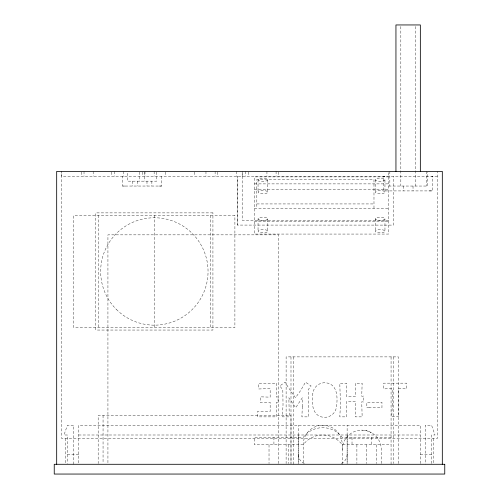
<?xml version="1.0" encoding="UTF-8"?>
<svg xmlns="http://www.w3.org/2000/svg" width="499" height="499" viewBox="0 0 499 499"><rect width="100%" height="100%" fill="white"/><g stroke="black" fill="none" stroke-linecap="round" stroke-linejoin="round"><path stroke-width="0.37" stroke-dasharray="2.5 1.87" d="M437.436 176.278L61.558 176.347L61.564 171.394L61.564 438.415L437.436 438.415L437.436 171.394M242.171 176.334L242.177 171.394M347.129 434.997L347.123 463.515L347.129 425.235M347.129 454.527C347.154 458.388 344.684 462.093 341.104 463.546M123.247 176.278L122.579 176.278L122.579 186.04L161.632 186.04L161.632 176.278L160.965 176.278M383.743 176.278L384.573 176.278L383.743 176.278L383.743 190.924L384.573 190.924M432.558 176.278L431.722 176.278L432.558 176.278L432.558 190.917L383.743 190.924M388.621 176.896L254.384 176.896L254.384 234.062L388.621 234.062L388.621 171.394M254.384 183.888L388.621 183.888M122.579 186.04L125.199 186.04M159.019 186.04L161.632 186.04M388.621 186.04L427.674 186.04L427.674 172.167M254.384 189.321L388.621 189.321M429.29 190.917L432.558 190.917M256.823 203.935L373.982 203.935M254.384 208.295L388.621 208.295M388.621 220.209L242.177 220.209L242.177 172.167M254.384 221.637L388.621 221.637M237.299 225.074L237.299 176.334L237.299 225.074L393.505 225.093L393.505 176.278M78.649 434.997L420.351 434.997M391.066 437.436L342.252 437.436A24.407 24.407 0 0 0 303.199 437.436L254.384 437.436L254.384 444.759L303.199 444.759A24.407 24.407 0 0 1 311.806 437.573L315.299 436.157A24.407 24.407 0 0 1 330.145 436.157L333.638 437.573A24.407 24.407 0 0 1 342.252 444.759L391.066 444.759M67.421 454.527L78.649 454.527M420.351 454.527L431.579 454.527M342.245 449.643A19.523 19.523 0 0 1 361.769 430.119L366.821 430.787L371.53 432.733M304.34 463.546C300.766 462.093 298.29 458.388 298.315 454.527M298.315 434.997L298.321 463.515L298.315 425.235M433.531 438.415L433.531 463.527M431.579 463.534L431.579 434.997L434.997 434.997L431.579 425.235L425.235 425.235L425.235 464.288M426.458 171.394L426.458 186.04M420.351 463.534L420.351 425.235L78.649 425.235L78.649 464.288M415.474 26.509L415.474 186.04M413.029 186.04L413.029 190.924M403.273 186.04L403.273 190.924M400.828 26.509L400.828 186.04M398.389 463.509L398.389 356.891L286.114 356.891L286.114 463.515M393.505 356.891L393.499 463.509M391.066 356.891L391.066 464.288M389.844 171.394L389.844 186.04M384.96 179.74A4.884 1.628 0 0 1 377.637 181.149A4.884 1.628 0 0 1 377.637 178.33A4.884 1.628 0 0 1 384.96 179.74L384.96 192.165A4.884 1.628 0 0 1 377.637 193.575A4.884 1.628 0 0 1 377.637 190.761A4.884 1.628 0 0 1 384.96 192.165M384.96 218.787A4.884 1.628 0 0 1 377.637 220.196A4.884 1.628 0 0 1 377.637 217.383A4.884 1.628 0 0 1 384.96 218.787L384.96 231.218A4.884 1.628 0 0 1 377.637 232.628A4.884 1.628 0 0 1 377.637 229.808A4.884 1.628 0 0 1 384.96 231.218M381.292 463.521L381.298 449.643A19.523 19.523 0 0 0 361.769 430.119M376.421 444.759L376.421 463.534M375.198 179.74L375.198 192.165M375.198 218.787L375.198 231.218M373.982 208.289L373.982 179.528L256.823 179.528L256.823 208.289M371.53 437.436L371.53 444.759M366.659 444.759L366.659 463.534M356.891 444.759L356.891 463.534M352.02 437.436L352.02 444.759M342.252 464.288L342.252 444.759A19.523 19.523 0 0 0 322.722 425.235A19.523 19.523 0 0 0 303.199 444.759L303.199 463.534M293.431 356.891L293.431 464.288M290.992 356.891L290.992 463.515L290.992 415.474L98.172 415.474L98.172 463.515M288.553 444.759L288.553 463.534M278.791 172.093L278.791 176.278M278.791 463.534L278.791 234.854L107.934 234.854L107.934 463.509M276.084 171.394L276.084 176.278M273.926 437.436L273.926 444.759M269.023 444.759L269.023 463.534M267.807 179.74A4.884 1.628 0 0 1 260.484 181.149A4.884 1.628 0 0 1 260.484 178.33A4.884 1.628 0 0 1 267.807 179.74L267.807 192.165A4.884 1.628 0 0 1 260.484 193.575A4.884 1.628 0 0 1 260.484 190.761A4.884 1.628 0 0 1 267.807 192.165M267.807 218.787A4.884 1.628 0 0 1 260.484 220.196A4.884 1.628 0 0 1 260.484 217.383A4.884 1.628 0 0 1 267.807 218.787L267.807 231.218A4.884 1.628 0 0 1 260.484 232.628A4.884 1.628 0 0 1 260.484 229.808A4.884 1.628 0 0 1 267.807 231.218M266.94 171.394L266.94 176.278M258.045 179.74L258.045 192.165M258.045 218.787L258.045 231.218M248.302 172.093L248.302 176.278M245.602 171.394L245.602 176.278M236.451 171.394L236.451 176.278M217.82 172.093L217.82 176.278M215.113 171.394L215.113 176.278M210.491 215.331L210.491 327.606M205.968 171.394L205.968 176.278M194.697 172.093L194.697 176.278M165.412 172.093L165.412 176.278M156.748 172.149L156.748 181.156L127.463 181.156L127.463 172.149M154.353 215.331L154.353 327.606M154.141 171.394L154.141 176.278M151.871 181.156L151.871 186.04M146.987 181.156L146.987 186.04M144.997 171.394L144.997 176.278M144.548 172.149L144.548 181.156M142.29 172.093L142.29 176.278M139.664 172.149L139.664 181.156M137.225 181.156L137.225 186.04M132.341 181.156L132.341 186.04M123.652 171.394L123.652 176.278M114.508 171.394L114.508 176.278M111.801 172.093L111.801 176.278M103.056 415.474L103.056 463.515M98.216 215.331L98.216 327.606M93.17 171.394L93.17 176.278M84.019 171.394L84.019 176.278M81.318 172.093L81.318 176.278M73.765 464.288L73.765 425.235L67.421 425.235L64.003 434.997L67.421 434.997L67.421 463.534M65.469 438.415L65.469 463.527M302.332 406.529L301.883 416.865L308.588 416.865L308.182 389.682L311.108 385.952L305.463 382.172L300.822 390.287L295.477 397.753L288.366 387.567L285.185 382.172L279.739 385.952L282.821 389.682L283.02 404.658L282.415 416.865L289.27 416.865L288.871 397.803L295.676 407.739L302.282 397.803L302.332 406.529M355.737 407.434L355.282 416.865L362.143 416.865L361.738 401.789L363.603 402.038L363.603 396.038L361.738 396.287L362.143 383.226L355.282 383.226L355.687 396.337L346.256 396.337L346.711 383.226L339.8 383.226L340.455 404.864L339.8 416.865L346.711 416.865L346.256 401.683L355.687 401.683L355.737 407.434M392.339 404.034L391.734 416.796L398.539 416.796L398.19 388.553L406.56 388.908L406.56 383.157L383.712 383.157L383.712 388.908L392.133 388.553L392.339 404.034M276.614 383.226L276.209 397.048L278.08 396.892L278.08 402.693L276.209 402.493L276.614 416.865L257.702 416.865L257.702 411.164L270.159 411.519L270.159 402.288L260.428 402.643L260.428 396.842L270.159 397.148L270.159 388.621L258.763 388.977L258.763 383.226L276.614 383.226M312.873 393.324C311.688 401.495 311.513 414.214 321.456 416.927C328.436 418.898 335.715 413.977 336.476 406.779C337.636 398.614 337.91 385.852 327.912 383.163C320.926 381.192 313.622 386.114 312.873 393.324M369.329 407.483L366.834 407.739L366.834 402.288L381.96 402.288L381.96 407.739L369.329 407.483M212.93 212.886L95.771 212.886L95.771 330.045L212.93 330.045L212.93 212.886M234.898 215.331L73.808 215.331L73.808 327.606L234.898 327.606L234.898 215.331M116.386 309.436A53.699 53.699 0 0 0 206.218 285.366A53.699 53.699 0 0 0 140.456 219.597A53.699 53.699 0 0 0 116.386 309.436"/><path stroke-width="0.75" d="M442.32 464.288L442.32 171.394L56.68 171.394L56.68 464.288M420.351 171.394L420.351 24.95L395.944 24.95L395.944 171.394M444.759 464.288L54.241 464.288L54.241 474.05L444.759 474.05L444.759 464.288"/></g></svg>
